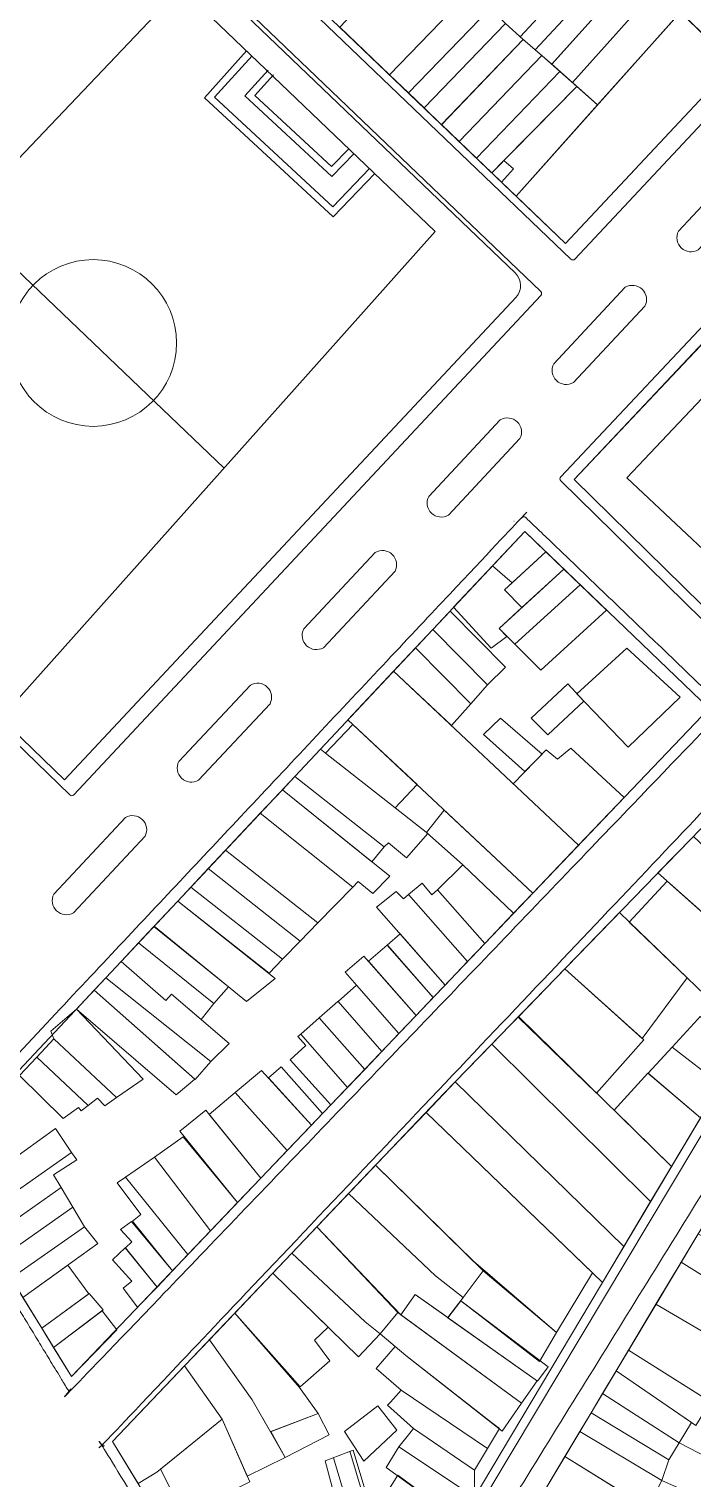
# Model space of a CAD drawing. Header units: millimetres. Extents: x 5737 to 6490, y 1723 to 2476.
# Drawn here: x 6025.3 to 6142.2, y 1865.7 to 2121.2 of the extents above; entities that cross this region are included whole.
import ezdxf

# ---------------------------------------------------------------- set-up
doc = ezdxf.new("R2010")
doc.units = ezdxf.units.MM
doc.layers.add('EDIFICAÇÕES', color=250, linetype='Continuous', lineweight=15)
doc.layers.add('QUADRAS', color=251, linetype='Continuous', lineweight=0)

msp = doc.modelspace()

# ---------------------------------------------------------------- linework, layer by layer
at = {"layer": 'EDIFICAÇÕES'}
for points in [[(6103.27, 2128.03), (6094.31, 2136.53), (6080.11, 2121.53), (6088.88, 2113.11), (6103.27, 2128.03)], [(6127.37, 2136.48), (6129.89, 2134.05), (6114.56, 2117.51), (6111.92, 2119.82), (6127.37, 2136.48)], [(6129.89, 2134.05), (6132.41, 2131.62), (6117.5, 2114.98), (6114.56, 2117.51), (6129.89, 2134.05)], [(6117.5, 2114.98), (6121.12, 2111.75), (6135.9, 2128.25), (6132.41, 2131.62), (6117.44, 2114.92)], [(6088.88, 2113.11), (6092.23, 2109.9), (6106.6, 2124.81), (6103.27, 2128.03), (6088.88, 2113.11)], [(6121.12, 2111.75), (6125.55, 2107.79), (6140.17, 2124.14), (6135.9, 2128.25), (6121.12, 2111.75)], [(6092.23, 2109.9), (6092.23, 2109.9), (6094.99, 2107.28), (6109.34, 2122.17), (6106.6, 2124.81), (6092.23, 2109.9)], [(6140.17, 2124.14), (6149.59, 2115.05), (6119.93, 2083.35), (6111.19, 2091.73), (6140.03, 2123.99)], [(6094.98, 2107.27), (6098.07, 2104.31), (6112.44, 2119.33), (6109.35, 2122.18), (6094.98, 2107.27)], [(6098.02, 2104.36), (6101.16, 2101.35), (6115.75, 2116.49), (6112.44, 2119.33), (6098.02, 2104.36)], [(6101.16, 2101.35), (6104.21, 2098.42), (6118.93, 2113.7), (6115.75, 2116.49), (6101.16, 2101.35)], [(6104.21, 2098.42), (6106.91, 2095.83), (6121.89, 2111.06), (6118.93, 2113.7), (6104.21, 2098.42)], [(6109.06, 2098.02), (6110.74, 2096.5), (6108.64, 2094.17), (6111.19, 2091.73), (6125.55, 2107.79), (6121.89, 2111.06), (6109.06, 2098.02)], [(6106.9, 2095.83), (6108.64, 2094.17), (6110.74, 2096.5), (6109.06, 2098.02), (6106.9, 2095.83)], [(6177.75, 2079.7), (6182.84, 2085.49), (6195.64, 2073.23), (6191.21, 2067.85), (6196.15, 2063.5), (6180.71, 2047.07), (6185.11, 2042.97), (6179.39, 2037.05), (6175.09, 2041.09), (6154.76, 2019.46), (6130.73, 2042.05), (6151.11, 2063.62), (6146.25, 2068.05), (6151.98, 2074.1), (6156.75, 2069.59), (6171.5, 2085.2), (6177.75, 2079.7)], [(6107.05, 2026.52), (6110.49, 2023.51), (6116.45, 2028.99), (6112.73, 2032.56), (6107.05, 2026.52)], [(6116.45, 2028.99), (6109.16, 2022.3), (6112.22, 2019.17), (6119.64, 2025.93), (6116.45, 2028.99)], [(6106.79, 2012), (6109.59, 2014.09), (6108.19, 2015.48), (6112.22, 2019.17), (6109.16, 2022.3), (6110.49, 2023.51), (6107.05, 2026.52), (6100.19, 2019.21), (6106.79, 2012)], [(6119.64, 2025.93), (6108.19, 2015.48), (6110.99, 2012.7), (6122.49, 2023.2), (6119.64, 2025.93)], [(6110.99, 2012.7), (6115.57, 2008.13), (6127.16, 2018.72), (6122.49, 2023.2), (6110.99, 2012.7)], [(6106.16, 2005.52), (6109.32, 2008.64), (6099.57, 2018.55), (6096.52, 2015.31), (6106.16, 2005.52)], [(6096.52, 2015.3), (6093.47, 2012.06), (6103.2, 2002.18), (6106.16, 2005.52), (6096.52, 2015.31)], [(6093.47, 2012.06), (6089.6, 2007.94), (6099.81, 1998.35), (6103.2, 2002.18), (6093.47, 2012.06)], [(6121.93, 2003.95), (6130.72, 2011.99), (6140.15, 2003.34), (6130.94, 1994.58), (6121.93, 2003.95)], [(6089.6, 2007.94), (6081.55, 1999.36), (6114.15, 1968.82), (6122.2, 1977.25), (6089.6, 2007.94)], [(6113.88, 1999.65), (6116.77, 1996.7), (6123.16, 2002.67), (6120.31, 2005.7), (6113.88, 1999.65)], [(6082.43, 1998.53), (6077.57, 1993.51), (6089.89, 1983.84), (6093.74, 1987.94), (6082.43, 1998.53)], [(6112.76, 1990.25), (6105.45, 1996.81), (6108.44, 1999.68), (6115.77, 1993.33), (6112.76, 1990.25)], [(6072.19, 1989.39), (6087.92, 1977), (6088.68, 1977.71), (6091.85, 1975.06), (6095.66, 1979.31), (6089.89, 1983.84), (6077.57, 1993.51), (6076.7, 1994.19), (6072.19, 1989.39)], [(6110.67, 1988.11), (6116.49, 1994.06), (6118.47, 1992.41), (6120.83, 1994.38), (6130.24, 1985.68), (6122.2, 1977.25)], [(6069.99, 1987.05), (6072.19, 1989.39), (6087.92, 1977), (6085.77, 1974.33), (6069.99, 1987.05)], [(6066.09, 1982.89), (6069.99, 1987.05), (6088.91, 1971.79), (6085.92, 1968.72), (6083.35, 1970.85), (6082.4, 1969.88), (6066.09, 1982.89)], [(6059.98, 1976.39), (6066.09, 1982.89), (6082.41, 1969.87), (6076.27, 1963.57), (6059.98, 1976.39)], [(6098.51, 1983.47), (6095.4, 1979.51), (6101.8, 1973.8), (6110.76, 1965.27), (6114.15, 1968.82), (6098.51, 1983.47)], [(6056.93, 1973.14), (6059.98, 1976.39), (6076.27, 1963.57), (6073.15, 1960.37), (6056.93, 1973.14)], [(6053.88, 1969.89), (6056.93, 1973.14), (6073.15, 1960.37), (6070.04, 1957.17), (6053.88, 1969.89)], [(6101.8, 1973.8), (6097.34, 1969.39), (6105.66, 1959.92), (6110.75, 1965.26), (6101.8, 1973.8)], [(6105.66, 1959.92), (6097.34, 1969.39), (6096.32, 1968.5), (6094.61, 1970.56), (6092.24, 1968.59), (6102.64, 1956.76), (6105.66, 1959.92)], [(6047.37, 1962.96), (6051.55, 1967.41), (6068.75, 1953.78), (6063.69, 1949.7), (6047.37, 1962.96)], [(6051.55, 1967.41), (6053.88, 1969.89), (6070.04, 1957.17), (6067.65, 1954.72), (6051.55, 1967.41)], [(6102.64, 1956.76), (6092.24, 1968.59), (6091.33, 1967.83), (6090.07, 1969.13), (6086.58, 1966.32), (6098.67, 1952.6), (6102.64, 1956.76)], [(6044.65, 1960.06), (6047.34, 1962.93), (6060.49, 1952.28), (6057.91, 1949.33), (6044.65, 1960.06)], [(6041.57, 1956.78), (6044.65, 1960.06), (6057.91, 1949.33), (6055.65, 1946.54), (6050.46, 1950.98), (6049.44, 1949.88), (6041.57, 1956.78)], [(6090.73, 1961.62), (6088.47, 1959.66), (6096.59, 1950.42), (6098.67, 1952.6), (6090.73, 1961.62)], [(6093.57, 1947.25), (6084.37, 1957.71), (6081.05, 1954.88), (6090.55, 1944.08), (6093.57, 1947.25)], [(6088.48, 1959.64), (6085.18, 1956.8), (6093.57, 1947.25), (6096.59, 1950.42), (6088.56, 1959.56)], [(6038.85, 1953.89), (6041.56, 1956.78), (6049.44, 1949.88), (6050.45, 1950.98), (6060.63, 1942.27), (6057.37, 1939.12), (6038.85, 1953.89)], [(6036.82, 1951.73), (6038.85, 1953.89), (6057.37, 1939.12), (6054.59, 1935.98), (6036.82, 1951.73)], [(6083.08, 1952.57), (6079.81, 1949.69), (6087.53, 1940.91), (6090.55, 1944.08), (6083.08, 1952.57)], [(6033.68, 1948.38), (6036.82, 1951.73), (6054.55, 1936.02), (6051.29, 1933.26), (6033.68, 1948.38)], [(6079.79, 1949.71), (6076.5, 1946.85), (6084.5, 1937.74), (6087.53, 1940.91), (6079.81, 1949.69)], [(6081.48, 1934.57), (6084.5, 1937.74), (6076.5, 1946.85), (6073.22, 1943.97), (6081.48, 1934.57)], [(6026.68, 1939.9), (6029.73, 1943.14), (6040.72, 1932.8), (6038.67, 1931.33), (6037.39, 1932.67), (6035.74, 1931.37), (6026.68, 1939.9)], [(6073.22, 1943.97), (6072.71, 1943.53), (6074.14, 1941.96), (6071.34, 1939.42), (6078.54, 1931.49), (6081.48, 1934.57), (6073.21, 1943.99)], [(6023.63, 1936.66), (6026.68, 1939.9), (6035.74, 1931.37), (6034.52, 1930.41), (6034.03, 1931.04), (6031.32, 1929.09), (6023.63, 1936.66)], [(6075.11, 1927.89), (6066.29, 1937.55), (6061.69, 1933.67), (6070.85, 1923.43), (6075.11, 1927.89)], [(6077.08, 1929.96), (6069.79, 1938.21), (6067.57, 1936.25), (6075.11, 1927.89), (6077.08, 1929.96)], [(6061.69, 1933.67), (6057.09, 1929.8), (6066.18, 1918.53), (6070.85, 1923.43), (6061.69, 1933.67)], [(6066.18, 1918.53), (6056.48, 1930.54), (6051.89, 1926.82), (6062.09, 1914.24), (6066.18, 1918.53)], [(6015.87, 1911.18), (6013.35, 1915.3), (6029.97, 1927.33), (6032.84, 1923.08), (6015.87, 1911.18)], [(6057.34, 1909.26), (6062.09, 1914.24), (6052.49, 1925.82), (6047.42, 1922.27), (6057.34, 1909.26)], [(6015.87, 1911.18), (6017.97, 1907.76), (6030.99, 1916.88), (6029.65, 1919.16), (6033.75, 1921.79), (6032.84, 1923.08), (6015.87, 1911.18)], [(6053.35, 1905.09), (6057.34, 1909.26), (6047.42, 1922.27), (6042.34, 1918.72), (6053.35, 1905.09)], [(6020.08, 1904.33), (6017.97, 1907.76), (6030.99, 1916.88), (6033.04, 1913.42), (6020.08, 1904.33)], [(6042.34, 1918.72), (6040.89, 1917.71), (6045.04, 1912.17), (6043.56, 1910.97), (6050.62, 1902.22), (6053.35, 1905.09), (6042.34, 1918.72)], [(6022.18, 1900.9), (6020.08, 1904.33), (6033.04, 1913.42), (6035.09, 1909.95), (6022.18, 1900.9)], [(6024.26, 1897.51), (6022.18, 1900.9), (6035.09, 1909.95), (6037.45, 1907.01), (6024.26, 1897.51)], [(6047.89, 1899.36), (6042.32, 1906.25), (6043.47, 1907.31), (6041.46, 1909.48), (6043.4, 1910.94), (6050.62, 1902.22), (6047.89, 1899.36)], [(6044.48, 1895.78), (6041.92, 1899.13), (6043.48, 1900.42), (6040.06, 1904.16), (6042.29, 1906.29), (6047.89, 1899.36), (6044.48, 1895.78)], [(6027.59, 1892.1), (6024.26, 1897.51), (6032.15, 1903.22), (6035.85, 1898.14), (6027.59, 1892.1)], [(6029.66, 1888.72), (6027.59, 1892.1), (6035.95, 1898.21), (6038.39, 1895.31), (6029.66, 1888.72)], [(6029.66, 1888.72), (6032.82, 1883.57), (6040.79, 1891.84), (6038.25, 1895.19), (6029.66, 1888.72)]]:
    msp.add_lwpolyline(points, dxfattribs=at)
for points in [[(6151.11, 2063.62), (6146.25, 2068.05), (6121.42, 2041.77), (6153.54, 2010.25), (6179.39, 2037.05), (6175.09, 2041.09), (6154.76, 2019.46), (6130.73, 2042.05)], [(6040.72, 1932.8), (6029.73, 1943.14), (6029.15, 1944.5), (6033.68, 1948.38), (6045.43, 1936.03)]]:
    msp.add_lwpolyline(points, close=True, dxfattribs=at)
at = {"layer": 'EDIFICAÇÕES', "extrusion": (0.000310853, 0.000333206, 1)}
for points, elevation in [([(6142.46, 1978.82), (6136.21, 1972.37), (6157.94, 1953.09), (6162.24, 1960.31)], 2.58), ([(6137.84, 1970.93), (6131.15, 1963.69), (6131.15, 1963.69), (6141.37, 1953.89), (6141.37, 1953.89), (6146.14, 1949.32), (6149.33, 1952.81), (6153.23, 1957.24)], 2.58), ([(6143.65, 1947.08), (6143.22, 1946.61), (6138.7, 1941.66), (6147.2, 1935.05), (6150.62, 1940.71)], 10.44), ([(6147.2, 1935.05), (6138.7, 1941.66), (6134.47, 1937.04), (6143.72, 1929.2)], 10.44), ([(6134.44, 1937.06), (6128.47, 1930.52), (6138.59, 1920.59), (6143.72, 1929.2)], 2.58), ([(6095.32, 1930.15), (6086.43, 1920.83), (6103.67, 1903.91), (6118.33, 1891.34), (6124.69, 1901.83)], 10.4), ([(6086.43, 1920.83), (6081.67, 1915.82), (6096.96, 1901.32), (6101.87, 1897.51), (6105.41, 1902.2)], 2.58), ([(6096.96, 1901.32), (6081.67, 1915.82), (6076.09, 1909.96), (6090.85, 1894.47), (6093.4, 1898.05), (6099.17, 1893.96), (6101.87, 1897.51)], 2.58), ([(6076.09, 1909.96), (6071.66, 1905.31), (6084.59, 1893.25), (6087.24, 1891.08), (6090.32, 1894.84)], 2.58), ([(6084.59, 1893.25), (6071.66, 1905.31), (6068.32, 1901.8), (6083.43, 1887.05), (6087.22, 1891.09)], 2.58), ([(6105.41, 1902.2), (6101.87, 1897.51), (6101.45, 1896.95), (6115.32, 1886.25), (6118.33, 1891.34)], 10.4), ([(6101.45, 1896.95), (6099.17, 1893.95), (6114.96, 1882.75), (6116.86, 1885.26)], 2.58), ([(6061.59, 1894.74), (6057.12, 1890.05), (6064.66, 1879.49), (6067.89, 1873.85), (6076.33, 1877.03), (6073.01, 1881.66)], 2.58), ([(6090.32, 1894.84), (6087.24, 1891.08), (6091.76, 1887.29), (6108.76, 1873.96), (6112.13, 1878.89)], 2.58), ([(6106.84, 1875.46), (6091.76, 1887.29), (6089.9, 1888.85), (6086.55, 1885.01), (6090.92, 1881.19), (6106.15, 1870.89), (6108.24, 1874.41)], 10.4), ([(6052.76, 1885.47), (6040.05, 1872.13), (6044.55, 1864.72), (6047.88, 1866.74), (6059.4, 1876.06)], 2.58), ([(6090.92, 1881.19), (6089.08, 1879.08), (6088.53, 1878.51), (6093.11, 1874.42), (6103.87, 1867.06), (6106.15, 1870.89)], 10.4), ([(6090.15, 1874.14), (6086.8, 1878.4), (6080.95, 1873.87), (6084.35, 1868.68)], 2.58), ([(6078.24, 1873.32), (6076.33, 1877.03), (6067.94, 1873.87), (6070.48, 1869.32)], 2.58), ([(6093.11, 1874.42), (6092.46, 1873.6), (6090.53, 1871.19), (6103.86, 1862.28), (6103.87, 1867.06)], 10.4), ([(6090.53, 1871.19), (6088.29, 1867.54), (6101.34, 1858.05), (6103.86, 1862.28)], 10.4), ([(6090.32, 1866.18), (6087.79, 1862.07), (6097.94, 1852.34), (6101.34, 1858.05)], 2.58)]:
    msp.add_lwpolyline(points, close=True, dxfattribs=dict(at, elevation=elevation))
at = {"layer": 'EDIFICAÇÕES', "extrusion": (0.000310853, 0.000333206, 1), "elevation": 2.58}
for points in [[(6129.42, 1965.37), (6141.37, 1953.89), (6133.41, 1943.17), (6119.78, 1955.44), (6129.42, 1965.37)], [(6119.78, 1955.44), (6111.56, 1946.96), (6125.37, 1933.56), (6133.69, 1942.92), (6119.78, 1955.44)], [(6111.63, 1947.03), (6106.9, 1942.16), (6134.91, 1914.41), (6138.59, 1920.59), (6111.63, 1947.03)], [(6100.47, 1935.52), (6106.9, 1942.16), (6134.91, 1914.41), (6130.21, 1906.52), (6100.47, 1935.52)], [(6095.32, 1930.15), (6100.47, 1935.52), (6130.21, 1906.52), (6126.42, 1900.16), (6095.32, 1930.15)], [(6068.32, 1901.8), (6061.59, 1894.74), (6073.14, 1881.78), (6078.38, 1886.34), (6075.68, 1889.97), (6078.05, 1892.3), (6068.32, 1901.8)], [(6114.96, 1882.75), (6093.4, 1898.05), (6090.85, 1894.46), (6112.13, 1878.89), (6114.91, 1882.79)], [(6052.76, 1885.47), (6059.4, 1876.06), (6063.81, 1865.98), (6070.48, 1869.32), (6064.66, 1879.49), (6057.12, 1890.05), (6052.76, 1885.47)], [(6048.51, 1867.25), (6052.63, 1859.11), (6064.24, 1864.99), (6059.4, 1876.06), (6048.51, 1867.25)]]:
    msp.add_lwpolyline(points, dxfattribs=at)
at = {"layer": 'EDIFICAÇÕES', "elevation": 3.29}
for points in [[(6143.27, 1908.71), (6140.29, 1903.74), (6154.76, 1894.68), (6157.55, 1900.8)], [(6140.29, 1903.74), (6135.85, 1896.32), (6151.02, 1887.47), (6154.76, 1894.68)], [(6135.85, 1896.32), (6131.03, 1888.25), (6146.38, 1878.53), (6148.48, 1882.56), (6151.02, 1887.47)], [(6131.03, 1888.25), (6128.83, 1884.58), (6142.86, 1874.94), (6145.49, 1879.1)], [(6128.83, 1884.58), (6126.45, 1880.6), (6139.96, 1871.91), (6142.12, 1875.45)], [(6126.45, 1880.6), (6124.42, 1877.2), (6138.1, 1868.86), (6139.96, 1871.91)], [(6124.42, 1877.2), (6122.45, 1873.91), (6136.89, 1865.24), (6138.1, 1868.86)], [(6139.96, 1871.91), (6138.11, 1868.87), (6136.89, 1865.24), (6156.19, 1856.64), (6158.33, 1862.36)], [(6119.8, 1869.47), (6116.61, 1864.14), (6131.68, 1855.57), (6134.42, 1860.41), (6134.36, 1860.43)]]:
    msp.add_lwpolyline(points, close=True, dxfattribs=at)
msp.add_lwpolyline([(6122.45, 1873.91), (6119.8, 1869.47), (6134.42, 1860.41), (6136.89, 1865.24), (6122.45, 1873.91)], dxfattribs=at)
at = {"layer": 'QUADRAS'}
for p, q in [((6110.83, 2034.38), (6110.8, 2034.4)), ((6098.53, 1933.53), (6158.11, 1994.95)), ((6105.8, 1846.07, 3.29), (6186.24, 1980.56, 3.29)), ((6040.05, 1872.13, 0.08), (6098.53, 1933.53))]:
    msp.add_line(p, q, dxfattribs=at)
for points in [[(6032.28, 2165.49), (6120.86, 2080.59, 0.417754), (6121.57, 2080.61), (6152.69, 2113.87, 0.410214), (6152.67, 2114.58), (6080.66, 2183.81, 0.287386), (6080.14, 2183.92), (6032.46, 2166.32, 0.554059)], [(5960.54, 2055.9), (6032.51, 1986.13, 0.419473), (6033.22, 1986.15), (6115.56, 2074.19, 0.410647), (6115.54, 2074.89), (6041.83, 2145.54, 0.422403), (6041.11, 2145.52), (5960.52, 2056.59, 0.404403)], [(6143.3, 2082.23), (6155.92, 2095.72, 0.74999), (6152.45, 2099.03), (6139.83, 2085.55, 0.74999)], [(6154, 2007.96), (6205.86, 2062.77, 0.412565), (6205.84, 2063.48), (6183.12, 2085.22), (6171.23, 2096.86, 0.419938), (6170.51, 2096.85), (6119.07, 2042.22, 0.40821), (6119.08, 2041.52), (6153.29, 2007.95, 0.419588)], [(6121.3, 2058.84), (6133.91, 2072.32, 0.74999), (6130.44, 2075.64), (6117.82, 2062.15, 0.74999)], [(6099.26, 2035.46), (6111.88, 2048.95, 0.74999), (6108.41, 2052.26), (6095.79, 2038.77, 0.74999)], [(6077.23, 2012.09), (6089.85, 2025.58, 0.74999), (6086.38, 2028.89), (6073.76, 2015.4, 0.74999)], [(6055.2, 1988.71), (6067.82, 2002.2, 0.74999), (6064.35, 2005.51), (6051.73, 1992.03, 0.74999)], [(6033.17, 1965.34), (6045.79, 1978.83, 0.74999), (6042.32, 1982.14), (6029.7, 1968.65, 0.74999)]]:
    msp.add_lwpolyline(points, format="xyb", close=True, dxfattribs=at)
msp.add_lwpolyline([(6149.59, 2115.05), (6079.56, 2182.59), (6055.84, 2173.78), (6035.19, 2165.89), (6034.72, 2165.02), (6119.93, 2083.35)], close=True, dxfattribs=at)
msp.add_lwpolyline([(6031.6, 1988.81), (6111.18, 2073.9, 0.410647), (6111.07, 2078.11), (6041.73, 2144.57), (5961.75, 2056.4), (6031.6, 1988.81)], format="xyb", dxfattribs=at)
for points in [[(5975.1, 2047.49), (6022.49, 2002), (6096.93, 2085.48), (6052.12, 2128.42), (5975.1, 2047.49)], [(6063.69, 2117.33), (6056.26, 2109.06), (6078.95, 2088.05), (6086.27, 2095.69)], [(6064.64, 2116.48), (6058.04, 2109.14), (6078.9, 2089.83), (6085.36, 2096.57)], [(6067.47, 2113.94), (6063.38, 2109.38), (6078.74, 2095.17), (6082.61, 2099.2)], [(6068.42, 2113.09), (6065.16, 2109.47), (6078.68, 2096.95), (6081.69, 2100.08)], [(6181.65, 2084.13), (6171.09, 2094.32), (6121.42, 2041.77), (6153.54, 2010.25), (6204.01, 2062.56)], [(6013.56, 2087.9), (6059.71, 2043.74)], [(6140.31, 2082.6), (6140.34, 2082.58)], [(6009.1, 1922.21), (6032.82, 1883.57), (6145.23, 2001.39), (6112.73, 2032.56), (6009.07, 1922.18)]]:
    msp.add_lwpolyline(points, dxfattribs=at)
at = {"layer": 'QUADRAS', "elevation": 7.88}
for points in [[(6158.11, 1994.95), (6176.56, 1984.35), (6134.81, 1914.25), (6093.06, 1844.15), (6090.32, 1844.24), (6082.47, 1870.61), (6077.53, 1868.69), (6084.63, 1841.97), (6093.75, 1820.11)], [(6079.01, 1869.27), (6086.9, 1842.76), (6095.18, 1822.15)]]:
    msp.add_lwpolyline(points, dxfattribs=at)
msp.add_lwpolyline([(6081.9, 1870.39), (6089.77, 1844, 0.323113), (6090.23, 1843.64), (6094.13, 1843.52, 0.272087), (6094.58, 1843.76), (6178.69, 1984.31, 0.529527), (6178.5, 1985.26)], format="xyb", dxfattribs=at)
at = {"layer": 'QUADRAS', "extrusion": (0.00052829, -0.000839729, 1), "elevation": 1.7}
msp.add_lwpolyline([(6080.36, 1805.34), (6060.33, 1838.72), (6040.05, 1872.13)], dxfattribs=at)
at = {"layer": 'QUADRAS'}
msp.add_circle((6036.64, 2065.82), 14.7, dxfattribs=at)
for points, weights, knots in [([(6147.63, 2001.72), (6130.26, 2018.38), (6112.88, 2035.05), (6112.72, 2035.19), (6112.52, 2035.19), (6112.31, 2035.18), (6112.16, 2035.03), (6059.65, 1979.11), (6007.14, 1923.18), (6006.88, 1922.91), (6007.07, 1922.58, 0), (6019.6, 1901.95), (6032.13, 1881.32, 0), (6032.35, 1881.01, 0), (6032.71, 1881.14), (6090.18, 1941.08), (6147.65, 2001.01), (6147.79, 2001.16), (6147.79, 2001.37), (6147.78, 2001.57), (6147.63, 2001.72)], [1, 1, 1, 0.922876055724, 1, 0.922876055724, 1, 1, 1, 0.7959730596, 1, 1, 1, 0.7959730596, 1, 1, 1, 0.923879532511, 1, 0.923879532511, 1], [0, 0, 0, 1, 1, 1.790626, 1.790626, 2.581252, 2.581252, 3.581252, 3.581252, 4.881618, 4.881618, 5.881618, 5.881618, 7.181984, 7.181984, 8.181984, 8.181984, 8.967382, 8.967382, 9.75278, 9.75278, 9.75278]), ([(6158.12, 1997.14), (6157.89, 1997.34), (6157.59, 1997.3), (6157.29, 1997.25), (6157.13, 1996.99), (6097.78, 1934.36), (6038.43, 1871.74), (6038.16, 1871.46), (6038.36, 1871.13), (6058.6, 1837.85), (6078.84, 1804.58), (6079.05, 1804.22), (6079.44, 1804.37), (6084.56, 1806.23), (6089.68, 1808.1), (6092.43, 1815.03, 1.85), (6095.18, 1821.97, 3.7)], [1, 0.905026513853, 1, 0.905026513853, 1, 1, 1, 0.794588077801, 1, 1, 1, 0.77321700671, 1, 1, 1, 1, 1], [0, 0, 0, 0.878709, 0.878709, 1.757417, 1.757417, 2.753717, 2.753717, 4.058652, 4.058652, 5.053772, 5.053772, 6.427567, 6.427567, 7.427567, 7.427567, 8.427567, 8.427567, 8.427567]), ([(6098.01, 1841.57, 3.29), (6141.74, 1912.2, 3.29), (6185.47, 1982.82, 3.29), (6185.62, 1983.01, 3.29), (6185.83, 1982.89, 3.29), (6201.1, 1973.02, 1.63), (6216.37, 1963.15, -0.03), (6216.78, 1962.89, -0.08), (6216.52, 1962.47, -0.08), (6208.64, 1950.08, -0.08), (6200.76, 1937.7, -0.08), (6193.16, 1924.43, -0.08), (6185.56, 1911.17, -0.08), (6174.25, 1889.92, -0.08), (6162.94, 1868.67, -0.08)], [1, 1, 1, 0.756890591769, 1, 1, 1, 0.709640152977, 1, 1, 1, 1, 1, 1, 1], [0, 0, 0, 1, 1, 2.424508, 2.424508, 3.424508, 3.424508, 4.988126, 4.988126, 5.988126, 5.988126, 6.988126, 6.988126, 7.988126, 7.988126, 7.988126])]:
    msp.add_rational_spline(points, weights, degree=2, knots=knots, dxfattribs=at)

doc.saveas('drawing.dxf')
